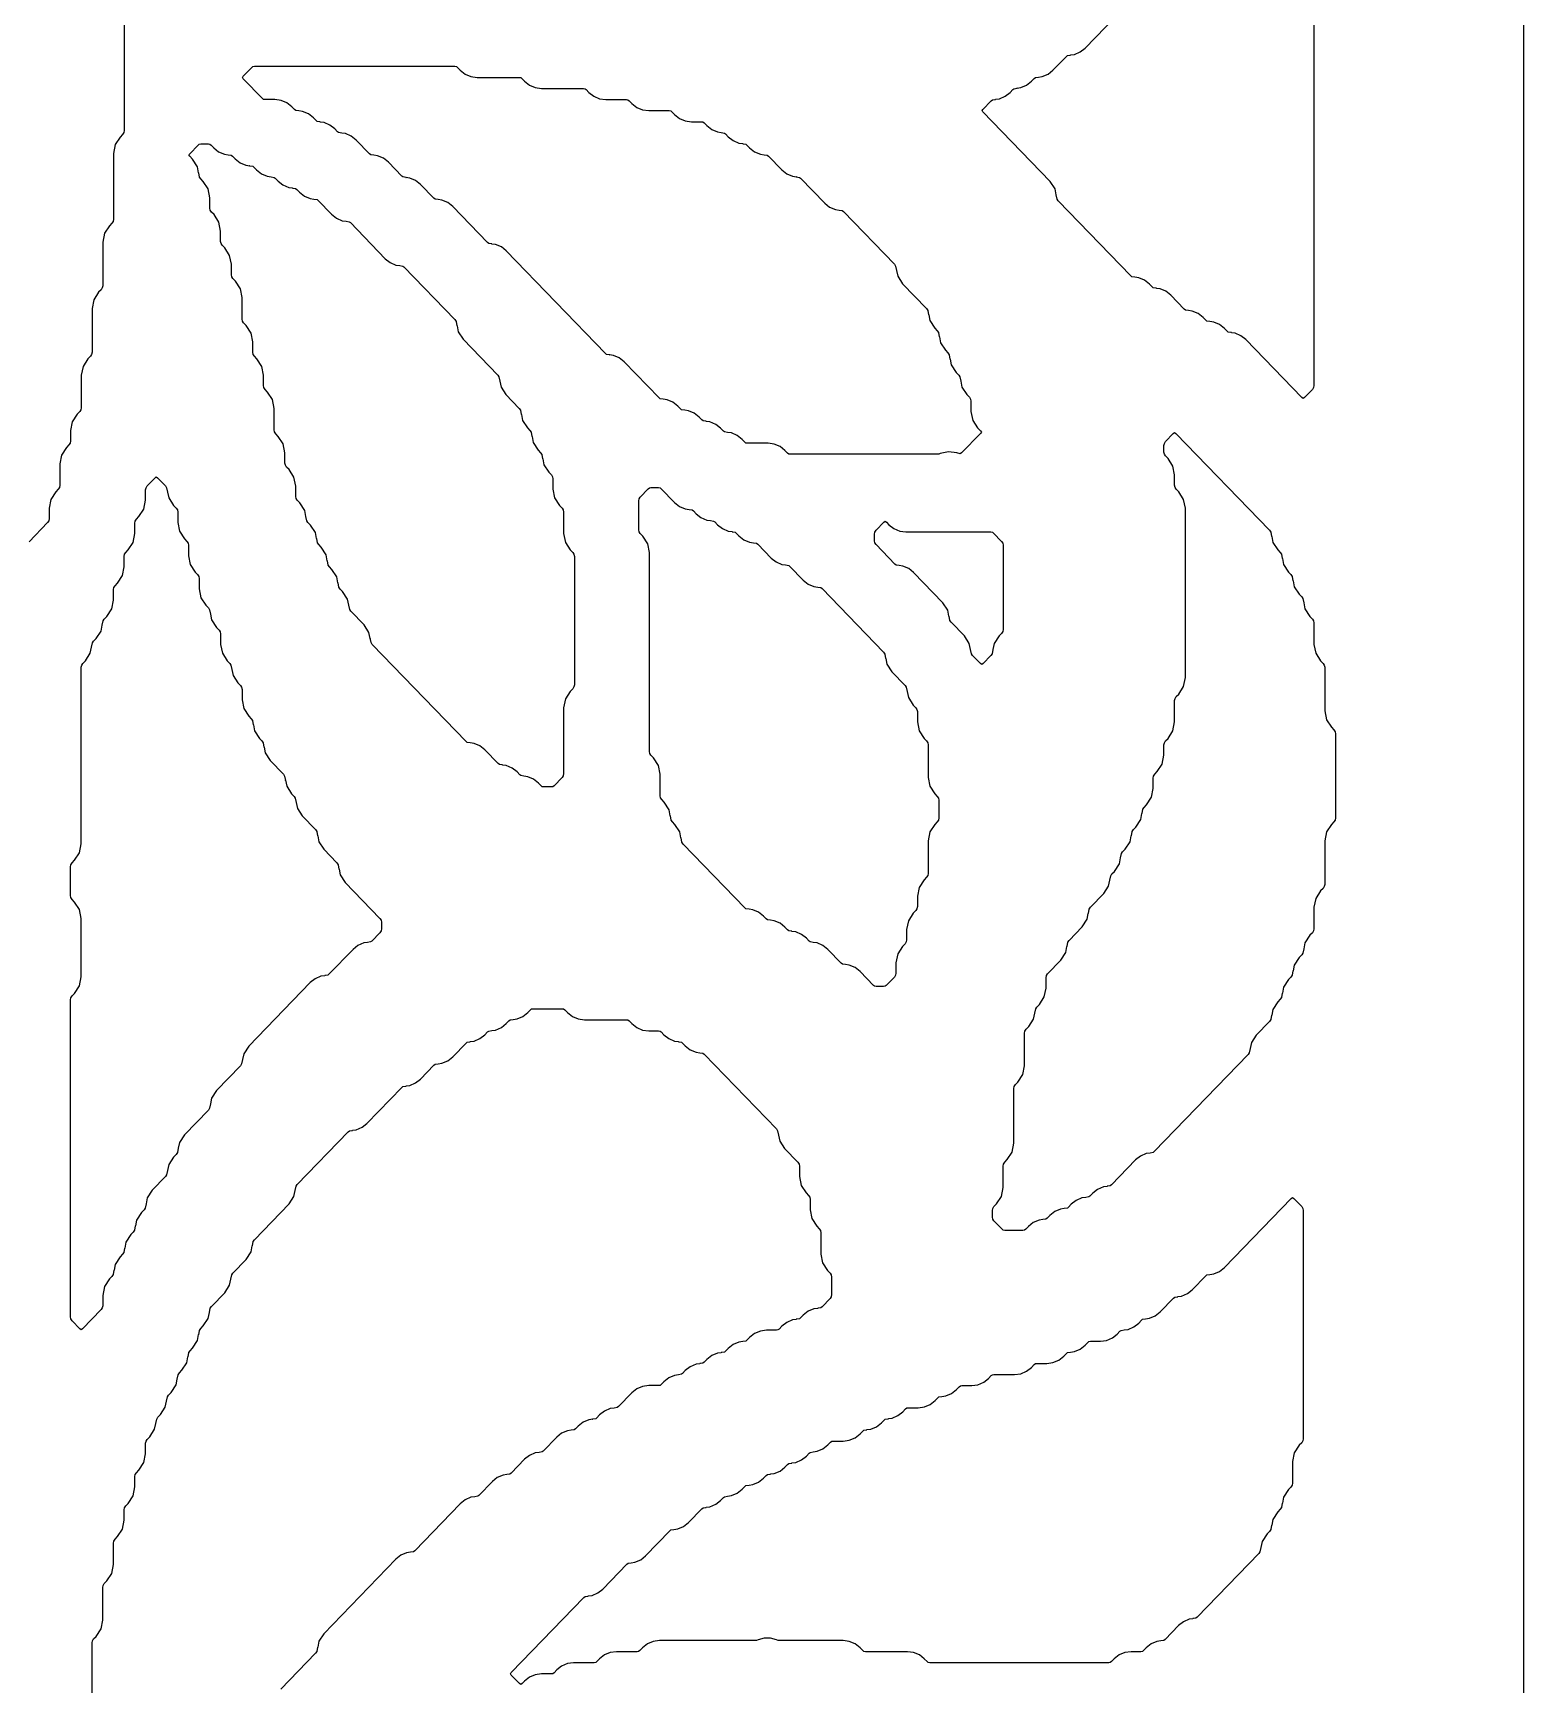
# Model space of a CAD drawing. Header units: millimetres. Extents: x 10 to 410, y 18 to 283.
# Drawn here: x 179.63 to 211.27, y 51.53 to 86.59 of the extents above; entities that cross this region are included whole.
import ezdxf

# ---------------------------------------------------------------- set-up
doc = ezdxf.new("R2010")
doc.units = ezdxf.units.MM
doc.layers.add('CUT', color=1, linetype='Continuous')

msp = doc.modelspace()

# ---------------------------------------------------------------- linework, layer by layer
at = {"layer": 'CUT'}
for points in [[(190.134, 21), (198.134, 21), (198.134, 24), (211.2679, 24), (211.2679, 144), (198.134, 144), (198.134, 147), (190.134, 147), (190.134, 144), (169.134, 144), (169.134, 147), (161.134, 147), (161.134, 144), (148, 144), (148, 24), (161.134, 24), (161.134, 21), (169.134, 21), (169.134, 24), (190.134, 24)], [(184.2732, 85.8583), (184.2983, 85.8781), (184.33, 85.8824), (188.5844, 85.8824), (188.6161, 85.8781), (188.6411, 85.8583), (188.6979, 85.7996), (188.8025, 85.7169), (188.9253, 85.6648), (189.0574, 85.6471), (189.949, 85.6471), (189.9807, 85.6428), (190.0058, 85.623), (190.0625, 85.5643), (190.1672, 85.4816), (190.2899, 85.4295), (190.422, 85.4118), (191.3137, 85.4118), (191.3453, 85.4075), (191.3704, 85.3877), (191.4272, 85.329), (191.5318, 85.2463), (191.6545, 85.1942), (191.7867, 85.1765), (192.2234, 85.1765), (192.2551, 85.1722), (192.2802, 85.1524), (192.3369, 85.0937), (192.4416, 85.011), (192.5643, 84.959), (192.6964, 84.9412), (193.1332, 84.9412), (193.1649, 84.9369), (193.1899, 84.9171), (193.2467, 84.8584), (193.3513, 84.7757), (193.4741, 84.7237), (193.6062, 84.7059), (193.8155, 84.7059), (193.8472, 84.7016), (193.8723, 84.6818), (193.929, 84.6231), (194.0336, 84.5404), (194.1564, 84.4884), (194.2375, 84.4774), (194.2372, 84.4751), (194.3021, 84.4663), (194.3271, 84.4465), (194.3839, 84.3878), (194.4885, 84.3051), (194.6113, 84.2531), (194.6924, 84.2422), (194.6921, 84.2398), (194.7569, 84.231), (194.782, 84.2112), (194.8388, 84.1525), (194.9434, 84.0698), (195.0661, 84.0178), (195.1473, 84.0069), (195.147, 84.0045), (195.2118, 83.9957), (195.2369, 83.9759), (195.5211, 83.6819), (195.6257, 83.5993), (195.7485, 83.5472), (195.8296, 83.5363), (195.8293, 83.5339), (195.8941, 83.5252), (195.9192, 83.5053), (196.4309, 82.976), (196.5355, 82.8934), (196.6582, 82.8413), (196.7394, 82.8304), (196.739, 82.828), (196.8039, 82.8193), (196.829, 82.7995), (197.9094, 81.6817), (197.9342, 81.6435), (197.9521, 81.5516), (197.9549, 81.5521), (197.9794, 81.4265), (198.0834, 81.2664), (198.5917, 80.7405), (198.6165, 80.7024), (198.6344, 80.6104), (198.6372, 80.611), (198.6617, 80.4853), (198.7657, 80.3252), (198.8192, 80.2699), (198.844, 80.2318), (198.8619, 80.1398), (198.8647, 80.1404), (198.8891, 80.0147), (198.9932, 79.8547), (199.0466, 79.7993), (199.0714, 79.7612), (199.0893, 79.6692), (199.0921, 79.6698), (199.1166, 79.5442), (199.2206, 79.3841), (199.2741, 79.3288), (199.2989, 79.2906), (199.3167, 79.1987), (199.3196, 79.1992), (199.344, 79.0736), (199.448, 78.9135), (199.5015, 78.8582), (199.5263, 78.82), (199.535, 78.7754), (199.535, 78.5551), (199.5714, 78.3677), (199.6755, 78.2076), (199.7357, 78.1453), (199.7552, 78.1176), (199.7357, 78.09), (199.3355, 77.676), (199.3064, 77.6542), (199.2342, 77.6782), (199.0564, 77.7033), (198.8812, 77.664), (198.8515, 77.6514), (198.8192, 77.6471), (195.702, 77.6471), (195.6703, 77.6513), (195.6452, 77.6711), (195.5885, 77.7299), (195.4839, 77.8125), (195.3611, 77.8646), (195.229, 77.8824), (194.7922, 77.8824), (194.7606, 77.8866), (194.7355, 77.9064), (194.6787, 77.9651), (194.5741, 78.0478), (194.4513, 78.0999), (194.3702, 78.1108), (194.3705, 78.1132), (194.3057, 78.1219), (194.2806, 78.1417), (194.2238, 78.2004), (194.1192, 78.2831), (193.9965, 78.3352), (193.9153, 78.3461), (193.9156, 78.3485), (193.8508, 78.3572), (193.8257, 78.377), (193.7689, 78.4357), (193.6643, 78.5184), (193.5416, 78.5705), (193.4604, 78.5814), (193.4608, 78.5838), (193.3959, 78.5925), (193.3708, 78.6123), (193.3141, 78.671), (193.2094, 78.7537), (193.0867, 78.8058), (193.0056, 78.8167), (193.0059, 78.8191), (192.941, 78.8278), (192.916, 78.8476), (192.1769, 79.6122), (192.0722, 79.6949), (191.9495, 79.7469), (191.8684, 79.7578), (191.8687, 79.7602), (191.8038, 79.769), (191.7788, 79.7888), (189.675, 81.9651), (189.5704, 82.0478), (189.4477, 82.0999), (189.3665, 82.1108), (189.3668, 82.1132), (189.302, 82.1219), (189.2769, 82.1417), (188.5378, 82.9063), (188.4332, 82.989), (188.3105, 83.041), (188.2293, 83.052), (188.2296, 83.0544), (188.1648, 83.0631), (188.1397, 83.0829), (187.8555, 83.3769), (187.7509, 83.4596), (187.6281, 83.5116), (187.547, 83.5226), (187.5473, 83.5249), (187.4825, 83.5337), (187.4574, 83.5535), (187.1732, 83.8475), (187.0686, 83.9302), (186.9458, 83.9822), (186.8647, 83.9931), (186.865, 83.9955), (186.8001, 84.0043), (186.7751, 84.0241), (186.4909, 84.3181), (186.3862, 84.4007), (186.2635, 84.4528), (186.1824, 84.4637), (186.1827, 84.4661), (186.1178, 84.4748), (186.0927, 84.4947), (186.036, 84.5534), (185.9314, 84.636), (185.8086, 84.6881), (185.7275, 84.699), (185.7278, 84.7014), (185.6629, 84.7101), (185.6379, 84.73), (185.5811, 84.7887), (185.4765, 84.8713), (185.3537, 84.9234), (185.2726, 84.9343), (185.2729, 84.9367), (185.2081, 84.9454), (185.183, 84.9653), (185.1262, 85.024), (185.0216, 85.1066), (184.8989, 85.1587), (184.7667, 85.1765), (184.5574, 85.1765), (184.5257, 85.1807), (184.5007, 85.2005), (184.0958, 85.6194), (184.0763, 85.6471), (184.0958, 85.6747)], [(183.136, 84.2112), (183.1611, 84.231), (183.1928, 84.2353), (183.3533, 84.2353), (183.3849, 84.231), (183.41, 84.2112), (183.4668, 84.1525), (183.5714, 84.0698), (183.6941, 84.0178), (183.7753, 84.0069), (183.775, 84.0045), (183.8398, 83.9957), (183.8649, 83.9759), (183.9216, 83.9172), (184.0263, 83.8345), (184.149, 83.7825), (184.2302, 83.7716), (184.2298, 83.7692), (184.2947, 83.7604), (184.3198, 83.7406), (184.3765, 83.6819), (184.4811, 83.5993), (184.6039, 83.5472), (184.685, 83.5363), (184.6847, 83.5339), (184.7496, 83.5252), (184.7746, 83.5053), (184.8314, 83.4466), (184.936, 83.364), (185.0588, 83.3119), (185.1399, 83.301), (185.1396, 83.2986), (185.2044, 83.2899), (185.2295, 83.27), (185.2863, 83.2113), (185.3909, 83.1287), (185.5137, 83.0766), (185.5948, 83.0657), (185.5945, 83.0633), (185.6593, 83.0546), (185.6844, 83.0347), (185.9686, 82.7407), (186.0732, 82.6581), (186.196, 82.606), (186.2771, 82.5951), (186.2768, 82.5927), (186.3417, 82.584), (186.3667, 82.5642), (187.1058, 81.7996), (187.2104, 81.7169), (187.3332, 81.6648), (187.4143, 81.6539), (187.414, 81.6515), (187.4789, 81.6428), (187.5039, 81.623), (188.5844, 80.5052), (188.6092, 80.4671), (188.6271, 80.3751), (188.6299, 80.3757), (188.6543, 80.25), (188.7584, 80.0899), (189.4941, 79.3288), (189.5189, 79.2906), (189.5368, 79.1987), (189.5396, 79.1992), (189.5641, 79.0736), (189.6681, 78.9135), (189.949, 78.6229), (189.9738, 78.5847), (189.9917, 78.4928), (189.9945, 78.4933), (190.019, 78.3677), (190.123, 78.2076), (190.1765, 78.1523), (190.2013, 78.1141), (190.2191, 78.0222), (190.222, 78.0227), (190.2464, 77.8971), (190.3504, 77.737), (190.4039, 77.6817), (190.4287, 77.6435), (190.4466, 77.5516), (190.4494, 77.5521), (190.4738, 77.4265), (190.5779, 77.2664), (190.6313, 77.2111), (190.6561, 77.173), (190.6648, 77.1283), (190.6648, 76.908), (190.7013, 76.7206), (190.8053, 76.5605), (190.8588, 76.5052), (190.8836, 76.4671), (190.8923, 76.4224), (190.8923, 75.9669), (190.9287, 75.7794), (191.0328, 75.6194), (191.0862, 75.564), (191.111, 75.5259), (191.1197, 75.4812), (191.1197, 72.7541), (191.111, 72.7094), (191.0862, 72.6712), (191.0328, 72.6159), (190.9287, 72.4558), (190.8923, 72.2684), (190.8923, 70.8717), (190.8836, 70.827), (190.8588, 70.7889), (190.6881, 70.6123), (190.663, 70.5925), (190.6313, 70.5882), (190.4709, 70.5882), (190.4392, 70.5925), (190.4141, 70.6123), (190.3573, 70.671), (190.2527, 70.7537), (190.13, 70.8058), (190.0488, 70.8167), (190.0492, 70.8191), (189.9843, 70.8278), (189.9592, 70.8476), (189.9025, 70.9063), (189.7978, 70.989), (189.6751, 71.041), (189.594, 71.052), (189.5943, 71.0544), (189.5294, 71.0631), (189.5043, 71.0829), (189.2201, 71.3769), (189.1155, 71.4596), (188.9928, 71.5116), (188.9116, 71.5226), (188.912, 71.5249), (188.8471, 71.5337), (188.822, 71.5535), (186.8318, 73.6124), (186.807, 73.6506), (186.7891, 73.7425), (186.7863, 73.742), (186.7619, 73.8676), (186.6578, 74.0277), (186.3769, 74.3183), (186.3521, 74.3565), (186.3343, 74.4484), (186.3314, 74.4479), (186.307, 74.5735), (186.203, 74.7336), (186.1495, 74.7889), (186.1247, 74.827), (186.1068, 74.919), (186.104, 74.9184), (186.0796, 75.0441), (185.9755, 75.2042), (185.9221, 75.2595), (185.8973, 75.2976), (185.8794, 75.3896), (185.8766, 75.389), (185.8521, 75.5147), (185.7481, 75.6748), (185.6946, 75.7301), (185.6698, 75.7682), (185.6519, 75.8602), (185.6491, 75.8596), (185.6247, 75.9853), (185.5206, 76.1453), (185.4672, 76.2007), (185.4424, 76.2388), (185.4245, 76.3308), (185.4217, 76.3302), (185.3972, 76.4558), (185.2932, 76.6159), (185.2397, 76.6712), (185.2149, 76.7094), (185.2063, 76.7541), (185.2063, 76.9743), (185.1698, 77.1617), (185.0658, 77.3218), (185.0123, 77.3771), (184.9875, 77.4153), (184.9788, 77.4599), (184.9788, 77.6802), (184.9424, 77.8676), (184.8383, 78.0277), (184.7849, 78.083), (184.7601, 78.1212), (184.7514, 78.1658), (184.7514, 78.6214), (184.7149, 78.8088), (184.6109, 78.9689), (184.5574, 79.0242), (184.5326, 79.0623), (184.5239, 79.107), (184.5239, 79.3273), (184.4875, 79.5147), (184.3834, 79.6748), (184.33, 79.7301), (184.3052, 79.7682), (184.2965, 79.8129), (184.2965, 80.0331), (184.26, 80.2206), (184.156, 80.3806), (184.1025, 80.436), (184.0777, 80.4741), (184.0691, 80.5188), (184.0691, 80.9743), (184.0326, 81.1617), (183.9286, 81.3218), (183.8751, 81.3771), (183.8503, 81.4153), (183.8416, 81.4599), (183.8416, 81.6802), (183.8052, 81.8676), (183.7011, 82.0277), (183.6477, 82.083), (183.6229, 82.1212), (183.6142, 82.1658), (183.6142, 82.3861), (183.5777, 82.5735), (183.4737, 82.7336), (183.4202, 82.7889), (183.3954, 82.827), (183.3867, 82.8717), (183.3867, 83.092), (183.3503, 83.2794), (183.2462, 83.4395), (183.1928, 83.4948), (183.168, 83.5329), (183.1501, 83.6249), (183.1473, 83.6243), (183.1228, 83.75), (183.0188, 83.9101), (182.9586, 83.9723), (182.9391, 84), (182.9586, 84.0277)], [(200.0233, 61.3771), (199.9986, 61.4153), (199.9899, 61.4599), (199.9899, 61.5989), (199.9986, 61.6435), (200.0233, 61.6817), (200.0768, 61.737), (200.1809, 61.8971), (200.2173, 62.0845), (200.2173, 62.5401), (200.226, 62.5847), (200.2508, 62.6229), (200.3042, 62.6782), (200.4083, 62.8383), (200.4447, 63.0257), (200.4447, 64.1871), (200.4534, 64.2318), (200.4782, 64.2699), (200.5317, 64.3252), (200.6357, 64.4853), (200.6722, 64.6727), (200.6722, 65.3636), (200.6809, 65.4083), (200.7057, 65.4464), (200.7591, 65.5017), (200.8632, 65.6618), (200.8876, 65.7874), (200.8904, 65.7869), (200.9083, 65.8788), (200.9331, 65.917), (200.9866, 65.9723), (201.0906, 66.1324), (201.1271, 66.3198), (201.1271, 66.5401), (201.1358, 66.5847), (201.1605, 66.6229), (201.4414, 66.9135), (201.5455, 67.0736), (201.5699, 67.1992), (201.5727, 67.1987), (201.5906, 67.2906), (201.6154, 67.3288), (201.8963, 67.6194), (202.0004, 67.7794), (202.0248, 67.9051), (202.0276, 67.9045), (202.0455, 67.9965), (202.0703, 68.0346), (202.3512, 68.3252), (202.4553, 68.4853), (202.4797, 68.611), (202.4825, 68.6104), (202.5004, 68.7024), (202.5252, 68.7405), (202.5786, 68.7958), (202.6827, 68.9559), (202.7071, 69.0816), (202.7099, 69.081), (202.7278, 69.173), (202.7526, 69.2111), (202.8061, 69.2664), (202.9101, 69.4265), (202.9346, 69.5521), (202.9374, 69.5516), (202.9553, 69.6435), (202.9801, 69.6817), (203.0335, 69.737), (203.1376, 69.8971), (203.162, 70.0227), (203.1648, 70.0222), (203.1827, 70.1141), (203.2075, 70.1523), (203.261, 70.2076), (203.365, 70.3677), (203.4015, 70.5551), (203.4015, 70.7754), (203.4102, 70.82), (203.4349, 70.8582), (203.4884, 70.9135), (203.5925, 71.0736), (203.6289, 71.261), (203.6289, 71.4812), (203.6376, 71.5259), (203.6624, 71.564), (203.7158, 71.6194), (203.8199, 71.7794), (203.8563, 71.9669), (203.8563, 72.4224), (203.865, 72.4671), (203.8898, 72.5052), (203.9433, 72.5605), (204.0473, 72.7206), (204.0838, 72.908), (204.0838, 76.5037), (204.0473, 76.6911), (203.9433, 76.8512), (203.8898, 76.9065), (203.865, 76.9447), (203.8563, 76.9894), (203.8563, 77.2096), (203.8199, 77.397), (203.7158, 77.5571), (203.6624, 77.6124), (203.6376, 77.6506), (203.6289, 77.6952), (203.6289, 77.8342), (203.6376, 77.8788), (203.6624, 77.917), (203.8284, 78.0887), (203.8563, 78.1096), (203.8843, 78.0887), (205.8698, 76.0346), (205.8946, 75.9965), (205.9125, 75.9045), (205.9153, 75.9051), (205.9398, 75.7794), (206.0438, 75.6194), (206.0973, 75.564), (206.1221, 75.5259), (206.1399, 75.4339), (206.1428, 75.4345), (206.1672, 75.3089), (206.2712, 75.1488), (206.3247, 75.0935), (206.3495, 75.0553), (206.3674, 74.9634), (206.3702, 74.9639), (206.3946, 74.8383), (206.4987, 74.6782), (206.5521, 74.6229), (206.5769, 74.5847), (206.5948, 74.4928), (206.5976, 74.4933), (206.6221, 74.3677), (206.7261, 74.2076), (206.7796, 74.1523), (206.8044, 74.1141), (206.8131, 74.0695), (206.8131, 73.6139), (206.8495, 73.4265), (206.9536, 73.2664), (207.007, 73.2111), (207.0318, 73.173), (207.0405, 73.1283), (207.0405, 72.2022), (207.077, 72.0147), (207.181, 71.8547), (207.2345, 71.7993), (207.2593, 71.7612), (207.2679, 71.7165), (207.2679, 69.9305), (207.2593, 69.8859), (207.2345, 69.8477), (207.181, 69.7924), (207.077, 69.6323), (207.0405, 69.4449), (207.0405, 68.5188), (207.0318, 68.4741), (207.007, 68.436), (206.9536, 68.3806), (206.8495, 68.2206), (206.8131, 68.0331), (206.8131, 67.5776), (206.8044, 67.5329), (206.7796, 67.4948), (206.7261, 67.4395), (206.6221, 67.2794), (206.5976, 67.1537), (206.5948, 67.1543), (206.5769, 67.0623), (206.5521, 67.0242), (206.4987, 66.9689), (206.3946, 66.8088), (206.3702, 66.6832), (206.3674, 66.6837), (206.3495, 66.5917), (206.3247, 66.5536), (206.2712, 66.4983), (206.1672, 66.3382), (206.1428, 66.2126), (206.1399, 66.2131), (206.1221, 66.1212), (206.0973, 66.083), (206.0438, 66.0277), (205.9398, 65.8676), (205.9153, 65.742), (205.9125, 65.7425), (205.8946, 65.6506), (205.8698, 65.6124), (205.5889, 65.3218), (205.4849, 65.1617), (205.4604, 65.0361), (205.4576, 65.0366), (205.4397, 64.9447), (205.4149, 64.9065), (203.4247, 62.8476), (203.3997, 62.8278), (203.3348, 62.8191), (203.3351, 62.8167), (203.254, 62.8058), (203.1312, 62.7537), (203.0266, 62.671), (202.515, 62.1417), (202.4899, 62.1219), (202.425, 62.1132), (202.4254, 62.1108), (202.3442, 62.0999), (202.2215, 62.0478), (202.1169, 61.9651), (202.0601, 61.9064), (202.035, 61.8866), (201.9702, 61.8779), (201.9705, 61.8755), (201.8893, 61.8646), (201.7666, 61.8125), (201.662, 61.7299), (201.6052, 61.6711), (201.5801, 61.6513), (201.5153, 61.6426), (201.5156, 61.6402), (201.4345, 61.6293), (201.3117, 61.5772), (201.2071, 61.4946), (201.1503, 61.4358), (201.1253, 61.416), (201.0604, 61.4073), (201.0607, 61.4049), (200.9796, 61.394), (200.8568, 61.3419), (200.7522, 61.2593), (200.6955, 61.2005), (200.6704, 61.1807), (200.6387, 61.1765), (200.2508, 61.1765), (200.2191, 61.1807), (200.194, 61.2005)], [(180.4635, 59.2595), (180.4387, 59.2976), (180.43, 59.3423), (180.43, 66.0695), (180.4387, 66.1141), (180.4635, 66.1523), (180.517, 66.2076), (180.621, 66.3677), (180.6575, 66.5551), (180.6575, 67.7978), (180.621, 67.9853), (180.517, 68.1453), (180.4635, 68.2007), (180.4387, 68.2388), (180.43, 68.2835), (180.43, 68.893), (180.4387, 68.9377), (180.4635, 68.9758), (180.517, 69.0311), (180.621, 69.1912), (180.6575, 69.3786), (180.6575, 73.1283), (180.6661, 73.173), (180.6909, 73.2111), (180.7444, 73.2664), (180.8484, 73.4265), (180.8729, 73.5521), (180.8757, 73.5516), (180.8936, 73.6435), (180.9184, 73.6817), (180.9718, 73.737), (181.0759, 73.8971), (181.1003, 74.0227), (181.1031, 74.0222), (181.121, 74.1141), (181.1458, 74.1523), (181.1993, 74.2076), (181.3033, 74.3677), (181.3398, 74.5551), (181.3398, 74.7754), (181.3485, 74.82), (181.3733, 74.8582), (181.4267, 74.9135), (181.5308, 75.0736), (181.5672, 75.261), (181.5672, 75.4812), (181.5759, 75.5259), (181.6007, 75.564), (181.6542, 75.6194), (181.7582, 75.7794), (181.7947, 75.9669), (181.7947, 76.1871), (181.8033, 76.2318), (181.8281, 76.2699), (181.8816, 76.3252), (181.9856, 76.4853), (182.0221, 76.6727), (182.0221, 76.893), (182.0308, 76.9377), (182.0556, 76.9758), (182.2216, 77.1476), (182.2495, 77.1685), (182.2775, 77.1476), (182.4435, 76.9758), (182.4683, 76.9377), (182.4862, 76.8457), (182.489, 76.8463), (182.5134, 76.7206), (182.6175, 76.5605), (182.6709, 76.5052), (182.6957, 76.4671), (182.7044, 76.4224), (182.7044, 76.2022), (182.7409, 76.0147), (182.8449, 75.8547), (182.8984, 75.7993), (182.9232, 75.7612), (182.9319, 75.7165), (182.9319, 75.4963), (182.9683, 75.3089), (183.0724, 75.1488), (183.1258, 75.0935), (183.1506, 75.0553), (183.1593, 75.0106), (183.1593, 74.7904), (183.1957, 74.603), (183.2998, 74.4429), (183.3533, 74.3876), (183.378, 74.3494), (183.3959, 74.2575), (183.3988, 74.258), (183.4232, 74.1324), (183.5272, 73.9723), (183.5807, 73.917), (183.6055, 73.8788), (183.6142, 73.8342), (183.6142, 73.6139), (183.6506, 73.4265), (183.7547, 73.2664), (183.8081, 73.2111), (183.8329, 73.173), (183.8508, 73.081), (183.8536, 73.0816), (183.8781, 72.9559), (183.9821, 72.7958), (184.0356, 72.7405), (184.0604, 72.7024), (184.0691, 72.6577), (184.0691, 72.4374), (184.1055, 72.25), (184.2096, 72.0899), (184.263, 72.0346), (184.2878, 71.9965), (184.3057, 71.9045), (184.3085, 71.9051), (184.333, 71.7794), (184.437, 71.6194), (184.4905, 71.564), (184.5153, 71.5259), (184.5331, 71.4339), (184.536, 71.4345), (184.5604, 71.3089), (184.6644, 71.1488), (184.9453, 70.8582), (184.9701, 70.82), (184.988, 70.7281), (184.9908, 70.7286), (185.0153, 70.603), (185.1193, 70.4429), (185.1728, 70.3876), (185.1976, 70.3494), (185.2155, 70.2575), (185.2183, 70.258), (185.2427, 70.1324), (185.3468, 69.9723), (185.6277, 69.6817), (185.6525, 69.6435), (185.6703, 69.5516), (185.6732, 69.5521), (185.6976, 69.4265), (185.8016, 69.2664), (186.0825, 68.9758), (186.1073, 68.9377), (186.1252, 68.8457), (186.128, 68.8463), (186.1525, 68.7206), (186.2565, 68.5605), (186.9923, 67.7993), (187.0171, 67.7612), (187.0258, 67.7165), (187.0258, 67.5776), (187.0171, 67.5329), (186.9923, 67.4948), (186.8216, 67.3182), (186.7965, 67.2984), (186.7317, 67.2897), (186.732, 67.2873), (186.6509, 67.2763), (186.5281, 67.2243), (186.4235, 67.1416), (185.9118, 66.6123), (185.8868, 66.5925), (185.8219, 66.5838), (185.8222, 66.5814), (185.7411, 66.5705), (185.6183, 66.5184), (185.5137, 66.4357), (184.2096, 65.0865), (184.1055, 64.9264), (184.0811, 64.8008), (184.0783, 64.8013), (184.0604, 64.7094), (184.0356, 64.6712), (183.5272, 64.1453), (183.4232, 63.9853), (183.3988, 63.8596), (183.3959, 63.8602), (183.378, 63.7682), (183.3533, 63.7301), (182.8449, 63.2042), (182.7409, 63.0441), (182.7164, 62.9184), (182.7136, 62.919), (182.6957, 62.827), (182.6709, 62.7889), (182.6175, 62.7336), (182.5134, 62.5735), (182.489, 62.4479), (182.4862, 62.4484), (182.4683, 62.3565), (182.4435, 62.3183), (182.1626, 62.0277), (182.0585, 61.8676), (182.0341, 61.742), (182.0313, 61.7425), (182.0134, 61.6506), (181.9886, 61.6124), (181.9352, 61.5571), (181.8311, 61.397), (181.8067, 61.2714), (181.8039, 61.2719), (181.786, 61.18), (181.7612, 61.1418), (181.7077, 61.0865), (181.6037, 60.9264), (181.5792, 60.8008), (181.5764, 60.8013), (181.5585, 60.7094), (181.5337, 60.6712), (181.4803, 60.6159), (181.3762, 60.4558), (181.3518, 60.3302), (181.349, 60.3308), (181.3311, 60.2388), (181.3063, 60.2007), (181.2528, 60.1453), (181.1488, 59.9853), (181.1123, 59.7978), (181.1123, 59.5776), (181.1036, 59.5329), (181.0789, 59.4948), (180.6854, 59.0877), (180.6575, 59.0668), (180.6295, 59.0877)], [(192.9057, 76.9412), (192.9374, 76.9369), (192.9625, 76.9171), (193.2467, 76.6231), (193.3513, 76.5404), (193.4741, 76.4884), (193.5552, 76.4774), (193.5549, 76.4751), (193.6197, 76.4663), (193.6448, 76.4465), (193.7016, 76.3878), (193.8062, 76.3051), (193.9289, 76.2531), (194.0101, 76.2422), (194.0098, 76.2398), (194.0746, 76.231), (194.0997, 76.2112), (194.1565, 76.1525), (194.2611, 76.0698), (194.3838, 76.0178), (194.465, 76.0069), (194.4646, 76.0045), (194.5295, 75.9957), (194.5546, 75.9759), (194.6113, 75.9172), (194.716, 75.8345), (194.8387, 75.7825), (194.9198, 75.7716), (194.9195, 75.7692), (194.9844, 75.7604), (195.0095, 75.7406), (195.2937, 75.4466), (195.3983, 75.364), (195.521, 75.3119), (195.6022, 75.301), (195.6018, 75.2986), (195.6667, 75.2899), (195.6918, 75.27), (195.976, 74.976), (196.0806, 74.8934), (196.2033, 74.8413), (196.2845, 74.8304), (196.2842, 74.828), (196.349, 74.8193), (196.3741, 74.7995), (197.682, 73.4464), (197.7068, 73.4083), (197.7247, 73.3163), (197.7275, 73.3168), (197.7519, 73.1912), (197.856, 73.0311), (198.1369, 72.7405), (198.1617, 72.7024), (198.1795, 72.6104), (198.1824, 72.611), (198.2068, 72.4853), (198.3108, 72.3252), (198.3643, 72.2699), (198.3891, 72.2318), (198.3978, 72.1871), (198.3978, 71.9669), (198.4342, 71.7794), (198.5383, 71.6194), (198.5917, 71.564), (198.6165, 71.5259), (198.6252, 71.4812), (198.6252, 70.7904), (198.6617, 70.603), (198.7657, 70.4429), (198.8192, 70.3876), (198.844, 70.3494), (198.8527, 70.3048), (198.8527, 69.9305), (198.844, 69.8859), (198.8192, 69.8477), (198.7657, 69.7924), (198.6617, 69.6323), (198.6252, 69.4449), (198.6252, 68.7541), (198.6165, 68.7094), (198.5917, 68.6712), (198.5383, 68.6159), (198.4342, 68.4558), (198.3978, 68.2684), (198.3978, 68.0482), (198.3891, 68.0035), (198.3643, 67.9654), (198.3108, 67.9101), (198.2068, 67.75), (198.1703, 67.5626), (198.1703, 67.3423), (198.1617, 67.2976), (198.1369, 67.2595), (198.0834, 67.2042), (197.9794, 67.0441), (197.9429, 66.8567), (197.9429, 66.6364), (197.9342, 66.5917), (197.9094, 66.5536), (197.7387, 66.377), (197.7137, 66.3572), (197.682, 66.3529), (197.5215, 66.3529), (197.4898, 66.3572), (197.4648, 66.377), (197.1806, 66.671), (197.0759, 66.7537), (196.9532, 66.8058), (196.872, 66.8167), (196.8724, 66.8191), (196.8075, 66.8278), (196.7824, 66.8476), (196.4982, 67.1416), (196.3936, 67.2243), (196.2709, 67.2763), (196.1897, 67.2873), (196.19, 67.2897), (196.1252, 67.2984), (196.1001, 67.3182), (196.0434, 67.3769), (195.9387, 67.4596), (195.816, 67.5116), (195.7348, 67.5226), (195.7352, 67.5249), (195.6703, 67.5337), (195.6452, 67.5535), (195.5885, 67.6122), (195.4839, 67.6949), (195.3611, 67.7469), (195.28, 67.7578), (195.2803, 67.7602), (195.2154, 67.769), (195.1904, 67.7888), (195.1336, 67.8475), (195.029, 67.9302), (194.9062, 67.9822), (194.8251, 67.9931), (194.8254, 67.9955), (194.7606, 68.0043), (194.7355, 68.0241), (193.4276, 69.3771), (193.4028, 69.4153), (193.3849, 69.5072), (193.3821, 69.5067), (193.3576, 69.6323), (193.2536, 69.7924), (193.2001, 69.8477), (193.1753, 69.8859), (193.1575, 69.9778), (193.1546, 69.9773), (193.1302, 70.1029), (193.0262, 70.263), (192.9727, 70.3183), (192.9479, 70.3565), (192.9392, 70.4011), (192.9392, 70.8567), (192.9028, 71.0441), (192.7987, 71.2042), (192.7453, 71.2595), (192.7205, 71.2976), (192.7118, 71.3423), (192.7118, 75.5626), (192.6753, 75.75), (192.5713, 75.9101), (192.5178, 75.9654), (192.493, 76.0035), (192.4843, 76.0482), (192.4843, 76.6577), (192.493, 76.7024), (192.5178, 76.7405), (192.6885, 76.9171), (192.7136, 76.9369), (192.7453, 76.9412)], [(197.7955, 76.1525), (197.9001, 76.0698), (198.0229, 76.0178), (198.155, 76), (199.9564, 76), (199.9881, 75.9957), (200.0131, 75.9759), (200.1838, 75.7993), (200.2086, 75.7612), (200.2173, 75.7165), (200.2173, 73.9305), (200.2086, 73.8859), (200.1838, 73.8477), (200.1304, 73.7924), (200.0263, 73.6323), (200.0019, 73.5067), (199.9991, 73.5072), (199.9812, 73.4153), (199.9564, 73.3771), (199.7904, 73.2054), (199.7624, 73.1845), (199.7345, 73.2054), (199.5685, 73.3771), (199.5437, 73.4153), (199.5258, 73.5072), (199.523, 73.5067), (199.4985, 73.6323), (199.3945, 73.7924), (199.1136, 74.083), (199.0888, 74.1212), (199.0709, 74.2131), (199.0681, 74.2126), (199.0437, 74.3382), (198.9396, 74.4983), (198.3178, 75.1416), (198.2131, 75.2243), (198.0904, 75.2763), (198.0092, 75.2873), (198.0096, 75.2897), (197.9447, 75.2984), (197.9196, 75.3182), (197.5215, 75.7301), (197.4967, 75.7682), (197.488, 75.8129), (197.488, 75.9518), (197.4967, 75.9965), (197.5215, 76.0346), (197.6875, 76.2064), (197.7155, 76.2273), (197.7434, 76.2064)], [(191.3239, 53.3877), (191.3489, 53.4075), (191.4138, 53.4162), (191.4135, 53.4186), (191.4946, 53.4295), (191.6174, 53.4816), (191.722, 53.5643), (192.2336, 54.0936), (192.2587, 54.1134), (192.3236, 54.1221), (192.3232, 54.1245), (192.4044, 54.1354), (192.5271, 54.1875), (192.6317, 54.2701), (193.1434, 54.7995), (193.1685, 54.8193), (193.2333, 54.828), (193.233, 54.8304), (193.3141, 54.8413), (193.4369, 54.8934), (193.5415, 54.976), (193.8257, 55.27), (193.8508, 55.2899), (193.9156, 55.2986), (193.9153, 55.301), (193.9965, 55.3119), (194.1192, 55.364), (194.2238, 55.4466), (194.2806, 55.5053), (194.3057, 55.5252), (194.3705, 55.5339), (194.3702, 55.5363), (194.4513, 55.5472), (194.5741, 55.5993), (194.6787, 55.6819), (194.7355, 55.7406), (194.7606, 55.7604), (194.8254, 55.7692), (194.8251, 55.7716), (194.9062, 55.7825), (195.029, 55.8345), (195.1336, 55.9172), (195.1904, 55.9759), (195.2154, 55.9957), (195.2803, 56.0045), (195.28, 56.0069), (195.3611, 56.0178), (195.4839, 56.0698), (195.5885, 56.1525), (195.6452, 56.2112), (195.6703, 56.231), (195.7352, 56.2398), (195.7348, 56.2422), (195.816, 56.2531), (195.9387, 56.3051), (196.0434, 56.3878), (196.1001, 56.4465), (196.1252, 56.4663), (196.19, 56.4751), (196.1897, 56.4774), (196.2709, 56.4884), (196.3936, 56.5404), (196.4982, 56.6231), (196.555, 56.6818), (196.5801, 56.7016), (196.6117, 56.7059), (196.821, 56.7059), (196.9532, 56.7237), (197.0759, 56.7757), (197.1806, 56.8584), (197.2373, 56.9171), (197.2624, 56.9369), (197.3272, 56.9456), (197.3269, 56.948), (197.4081, 56.959), (197.5308, 57.011), (197.6354, 57.0937), (197.6922, 57.1524), (197.7173, 57.1722), (197.7821, 57.1809), (197.7818, 57.1833), (197.8629, 57.1942), (197.9857, 57.2463), (198.0903, 57.329), (198.1471, 57.3877), (198.1722, 57.4075), (198.2038, 57.4118), (198.4131, 57.4118), (198.5453, 57.4295), (198.668, 57.4816), (198.7726, 57.5643), (198.8294, 57.623), (198.8545, 57.6428), (198.9193, 57.6515), (198.919, 57.6539), (199.0001, 57.6648), (199.1229, 57.7169), (199.2275, 57.7996), (199.2843, 57.8583), (199.3094, 57.8781), (199.341, 57.8824), (199.5503, 57.8824), (199.6825, 57.9001), (199.8052, 57.9522), (199.9098, 58.0349), (199.9666, 58.0936), (199.9917, 58.1134), (200.0233, 58.1176), (200.4601, 58.1176), (200.5922, 58.1354), (200.715, 58.1875), (200.8196, 58.2701), (200.8764, 58.3289), (200.9014, 58.3487), (200.9331, 58.3529), (201.1424, 58.3529), (201.2746, 58.3707), (201.3973, 58.4228), (201.5019, 58.5054), (201.5587, 58.5642), (201.5838, 58.584), (201.6486, 58.5927), (201.6483, 58.5951), (201.7294, 58.606), (201.8522, 58.6581), (201.9568, 58.7407), (202.0136, 58.7995), (202.0386, 58.8193), (202.0703, 58.8235), (202.2796, 58.8235), (202.4118, 58.8413), (202.5345, 58.8934), (202.6391, 58.976), (202.6959, 59.0347), (202.721, 59.0546), (202.7858, 59.0633), (202.7855, 59.0657), (202.8666, 59.0766), (202.9894, 59.1287), (203.094, 59.2113), (203.1508, 59.27), (203.1758, 59.2899), (203.2407, 59.2986), (203.2404, 59.301), (203.3215, 59.3119), (203.4443, 59.364), (203.5489, 59.4466), (203.8331, 59.7406), (203.8582, 59.7604), (203.923, 59.7692), (203.9227, 59.7716), (204.0038, 59.7825), (204.1266, 59.8345), (204.2312, 59.9172), (204.5154, 60.2112), (204.5405, 60.231), (204.6053, 60.2398), (204.605, 60.2422), (204.6862, 60.2531), (204.8089, 60.3051), (204.9135, 60.3878), (206.3302, 61.8534), (206.3582, 61.8743), (206.3861, 61.8534), (206.5521, 61.6817), (206.5769, 61.6435), (206.5856, 61.5989), (206.5856, 56.7541), (206.5769, 56.7094), (206.5521, 56.6712), (206.4987, 56.6159), (206.3946, 56.4558), (206.3582, 56.2684), (206.3582, 55.8129), (206.3495, 55.7682), (206.3247, 55.7301), (206.2712, 55.6748), (206.1672, 55.5147), (206.1428, 55.389), (206.1399, 55.3896), (206.1221, 55.2976), (206.0973, 55.2595), (206.0438, 55.2042), (205.9398, 55.0441), (205.9153, 54.9184), (205.9125, 54.919), (205.8946, 54.827), (205.8698, 54.7889), (205.8164, 54.7336), (205.7123, 54.5735), (205.6879, 54.4479), (205.6851, 54.4484), (205.6672, 54.3565), (205.6424, 54.3183), (204.3345, 52.9653), (204.3094, 52.9454), (204.2446, 52.9367), (204.2449, 52.9343), (204.1637, 52.9234), (204.041, 52.8713), (203.9364, 52.7887), (203.6522, 52.4947), (203.6271, 52.4748), (203.5622, 52.4661), (203.5626, 52.4637), (203.4814, 52.4528), (203.3587, 52.4007), (203.2541, 52.3181), (203.1973, 52.2594), (203.1722, 52.2396), (203.1405, 52.2353), (202.9312, 52.2353), (202.7991, 52.2175), (202.6764, 52.1655), (202.5717, 52.0828), (202.515, 52.0241), (202.4899, 52.0043), (202.4582, 52), (198.6587, 52), (198.627, 52.0043), (198.602, 52.0241), (198.5452, 52.0828), (198.4406, 52.1655), (198.3178, 52.2175), (198.1857, 52.2353), (197.2941, 52.2353), (197.2624, 52.2396), (197.2373, 52.2594), (197.1806, 52.3181), (197.0759, 52.4007), (196.9532, 52.4528), (196.821, 52.4706), (195.4745, 52.4706), (195.4423, 52.4749), (195.4089, 52.4891), (195.2803, 52.5243), (195.147, 52.5243), (195.0184, 52.4891), (194.985, 52.4749), (194.9527, 52.4706), (192.9239, 52.4706), (192.7917, 52.4528), (192.669, 52.4007), (192.5644, 52.3181), (192.5076, 52.2594), (192.4825, 52.2396), (192.4509, 52.2353), (192.0141, 52.2353), (191.882, 52.2175), (191.7592, 52.1655), (191.6546, 52.0828), (191.5979, 52.0241), (191.5728, 52.0043), (191.5411, 52), (191.1044, 52), (190.9722, 51.9822), (190.8495, 51.9302), (190.7449, 51.8475), (190.6881, 51.7888), (190.663, 51.769), (190.6313, 51.7647), (190.422, 51.7647), (190.2899, 51.7469), (190.1672, 51.6949), (190.0625, 51.6122), (190.0104, 51.5583), (189.9825, 51.5374), (189.9546, 51.5583), (189.7818, 51.737), (189.7623, 51.7647), (189.7818, 51.7924)]]:
    msp.add_lwpolyline(points, close=True, dxfattribs=at)
for points in [[(181.5672, 89.1283), (181.5672, 84.5188), (181.5585, 84.4741), (181.5337, 84.436), (181.4803, 84.3806), (181.3762, 84.2206), (181.3398, 84.0331), (181.3398, 82.6364), (181.3311, 82.5917), (181.3063, 82.5536), (181.2528, 82.4983), (181.1488, 82.3382), (181.1123, 82.1508), (181.1123, 81.2246), (181.1036, 81.18), (181.0789, 81.1418), (181.0254, 81.0865), (180.9213, 80.9264), (180.8849, 80.739), (180.8849, 79.8129), (180.8762, 79.7682), (180.8514, 79.7301), (180.798, 79.6748), (180.6939, 79.5147), (180.6575, 79.3273), (180.6575, 78.6364), (180.6488, 78.5917), (180.624, 78.5536), (180.5705, 78.4983), (180.4665, 78.3382), (180.43, 78.1508), (180.43, 77.9305), (180.4213, 77.8859), (180.3965, 77.8477), (180.3431, 77.7924), (180.239, 77.6323), (180.2026, 77.4449), (180.2026, 76.9894), (180.1939, 76.9447), (180.1691, 76.9065), (180.1156, 76.8512), (180.0116, 76.6911), (179.9751, 76.5037), (179.9751, 76.2835), (179.9664, 76.2388), (179.9417, 76.2007), (179.5482, 75.7936)], [(206.8131, 86.8567), (206.8131, 79.107), (206.8044, 79.0623), (206.7796, 79.0242), (206.6136, 78.8524), (206.5856, 78.8315), (206.5577, 78.8524), (205.3684, 80.0828), (205.2638, 80.1655), (205.141, 80.2175), (205.0599, 80.2284), (205.0602, 80.2308), (204.9954, 80.2396), (204.9703, 80.2594), (204.9135, 80.3181), (204.8089, 80.4007), (204.6862, 80.4528), (204.605, 80.4637), (204.6053, 80.4661), (204.5405, 80.4748), (204.5154, 80.4947), (204.4586, 80.5534), (204.354, 80.636), (204.2313, 80.6881), (204.1501, 80.699), (204.1505, 80.7014), (204.0856, 80.7101), (204.0605, 80.73), (203.7763, 81.024), (203.6717, 81.1066), (203.549, 81.1587), (203.4678, 81.1696), (203.4681, 81.172), (203.4033, 81.1807), (203.3782, 81.2005), (203.3214, 81.2593), (203.2168, 81.3419), (203.0941, 81.394), (203.0129, 81.4049), (203.0133, 81.4073), (202.9484, 81.416), (202.9233, 81.4358), (201.388, 83.0242), (201.3632, 83.0623), (201.3453, 83.1543), (201.3425, 83.1537), (201.3181, 83.2794), (201.214, 83.4395), (199.7892, 84.9135), (199.7696, 84.9412), (199.7892, 84.9689), (199.9666, 85.1524), (199.9917, 85.1722), (200.0565, 85.1809), (200.0562, 85.1833), (200.1373, 85.1942), (200.2601, 85.2463), (200.3647, 85.329), (200.4215, 85.3877), (200.4466, 85.4075), (200.5114, 85.4162), (200.5111, 85.4186), (200.5922, 85.4295), (200.715, 85.4816), (200.8196, 85.5643), (200.8764, 85.623), (200.9014, 85.6428), (200.9663, 85.6515), (200.966, 85.6539), (201.0471, 85.6648), (201.1699, 85.7169), (201.2745, 85.7996), (201.5587, 86.0936), (201.5838, 86.1134), (201.6486, 86.1221), (201.6483, 86.1245), (201.7294, 86.1354), (201.8522, 86.1875), (201.9568, 86.2701), (203.261, 87.6194)], [(180.8849, 51.261), (180.8849, 52.4224), (180.8936, 52.4671), (180.9184, 52.5052), (180.9718, 52.5605), (181.0759, 52.7206), (181.1123, 52.908), (181.1123, 53.5989), (181.121, 53.6435), (181.1458, 53.6817), (181.1993, 53.737), (181.3033, 53.8971), (181.3398, 54.0845), (181.3398, 54.5401), (181.3485, 54.5847), (181.3733, 54.6229), (181.4267, 54.6782), (181.5308, 54.8383), (181.5672, 55.0257), (181.5672, 55.2459), (181.5759, 55.2906), (181.6007, 55.3288), (181.6542, 55.3841), (181.7582, 55.5442), (181.7947, 55.7316), (181.7947, 55.9518), (181.8033, 55.9965), (181.8281, 56.0346), (181.8816, 56.0899), (181.9856, 56.25), (182.0221, 56.4374), (182.0221, 56.6577), (182.0308, 56.7024), (182.0556, 56.7405), (182.109, 56.7958), (182.2131, 56.9559), (182.2375, 57.0816), (182.2403, 57.081), (182.2582, 57.173), (182.283, 57.2111), (182.3365, 57.2664), (182.4405, 57.4265), (182.465, 57.5521), (182.4678, 57.5516), (182.4857, 57.6435), (182.5105, 57.6817), (182.5639, 57.737), (182.668, 57.8971), (182.6924, 58.0227), (182.6952, 58.0222), (182.7131, 58.1141), (182.7379, 58.1523), (182.7914, 58.2076), (182.8954, 58.3677), (182.9198, 58.4933), (182.9227, 58.4928), (182.9405, 58.5847), (182.9653, 58.6229), (183.0188, 58.6782), (183.1228, 58.8383), (183.1473, 58.9639), (183.1501, 58.9634), (183.168, 59.0553), (183.1928, 59.0935), (183.2462, 59.1488), (183.3503, 59.3089), (183.3747, 59.4345), (183.3775, 59.4339), (183.3954, 59.5259), (183.4202, 59.564), (183.7011, 59.8547), (183.8052, 60.0147), (183.8296, 60.1404), (183.8324, 60.1398), (183.8503, 60.2318), (183.8751, 60.2699), (184.156, 60.5605), (184.26, 60.7206), (184.2845, 60.8463), (184.2873, 60.8457), (184.3052, 60.9377), (184.33, 60.9758), (185.0658, 61.737), (185.1698, 61.8971), (185.1942, 62.0227), (185.1971, 62.0222), (185.2149, 62.1141), (185.2397, 62.1523), (186.3202, 63.27), (186.3453, 63.2899), (186.4101, 63.2986), (186.4098, 63.301), (186.4909, 63.3119), (186.6137, 63.364), (186.7183, 63.4466), (187.4574, 64.2112), (187.4825, 64.231), (187.5473, 64.2398), (187.547, 64.2422), (187.6281, 64.2531), (187.7509, 64.3051), (187.8555, 64.3878), (188.1397, 64.6818), (188.1648, 64.7016), (188.2296, 64.7103), (188.2293, 64.7127), (188.3105, 64.7237), (188.4332, 64.7757), (188.5378, 64.8584), (188.822, 65.1524), (188.8471, 65.1722), (188.912, 65.1809), (188.9116, 65.1833), (188.9928, 65.1942), (189.1155, 65.2463), (189.2201, 65.329), (189.2769, 65.3877), (189.302, 65.4075), (189.3668, 65.4162), (189.3665, 65.4186), (189.4477, 65.4295), (189.5704, 65.4816), (189.675, 65.5643), (189.7318, 65.623), (189.7569, 65.6428), (189.8217, 65.6515), (189.8214, 65.6539), (189.9025, 65.6648), (190.0253, 65.7169), (190.1299, 65.7996), (190.1867, 65.8583), (190.2117, 65.8781), (190.2434, 65.8824), (190.8588, 65.8824), (190.8905, 65.8781), (190.9155, 65.8583), (190.9723, 65.7996), (191.0769, 65.7169), (191.1997, 65.6648), (191.3318, 65.6471), (192.2234, 65.6471), (192.2551, 65.6428), (192.2802, 65.623), (192.3369, 65.5643), (192.4416, 65.4816), (192.5643, 65.4295), (192.6964, 65.4118), (192.9057, 65.4118), (192.9374, 65.4075), (192.9625, 65.3877), (193.0193, 65.329), (193.1239, 65.2463), (193.2466, 65.1942), (193.3278, 65.1833), (193.3274, 65.1809), (193.3923, 65.1722), (193.4174, 65.1524), (193.4741, 65.0937), (193.5788, 65.011), (193.7015, 64.959), (193.7826, 64.948), (193.7823, 64.9456), (193.8472, 64.9369), (193.8723, 64.9171), (195.4076, 63.3288), (195.4324, 63.2906), (195.4503, 63.1987), (195.4531, 63.1992), (195.4775, 63.0736), (195.5816, 62.9135), (195.8625, 62.6229), (195.8873, 62.5847), (195.8959, 62.5401), (195.8959, 62.3198), (195.9324, 62.1324), (196.0364, 61.9723), (196.0899, 61.917), (196.1147, 61.8788), (196.1234, 61.8342), (196.1234, 61.6139), (196.1598, 61.4265), (196.2639, 61.2664), (196.3173, 61.2111), (196.3421, 61.173), (196.3508, 61.1283), (196.3508, 60.6727), (196.3873, 60.4853), (196.4913, 60.3252), (196.5448, 60.2699), (196.5696, 60.2318), (196.5783, 60.1871), (196.5783, 59.8129), (196.5696, 59.7682), (196.5448, 59.7301), (196.3741, 59.5535), (196.349, 59.5337), (196.2842, 59.5249), (196.2845, 59.5226), (196.2033, 59.5116), (196.0806, 59.4596), (195.976, 59.3769), (195.9192, 59.3182), (195.8941, 59.2984), (195.8293, 59.2897), (195.8296, 59.2873), (195.7485, 59.2763), (195.6257, 59.2243), (195.5211, 59.1416), (195.4643, 59.0829), (195.4393, 59.0631), (195.4076, 59.0588), (195.1983, 59.0588), (195.0661, 59.041), (194.9434, 58.989), (194.8388, 58.9063), (194.782, 58.8476), (194.7569, 58.8278), (194.6921, 58.8191), (194.6924, 58.8167), (194.6113, 58.8058), (194.4885, 58.7537), (194.3839, 58.671), (194.3271, 58.6123), (194.3021, 58.5925), (194.2372, 58.5838), (194.2375, 58.5814), (194.1564, 58.5705), (194.0336, 58.5184), (193.929, 58.4357), (193.8723, 58.377), (193.8472, 58.3572), (193.7823, 58.3485), (193.7826, 58.3461), (193.7015, 58.3352), (193.5788, 58.2831), (193.4741, 58.2004), (193.4174, 58.1417), (193.3923, 58.1219), (193.3274, 58.1132), (193.3278, 58.1108), (193.2466, 58.0999), (193.1239, 58.0478), (193.0193, 57.9651), (192.9625, 57.9064), (192.9374, 57.8866), (192.9057, 57.8824), (192.6964, 57.8824), (192.5643, 57.8646), (192.4416, 57.8125), (192.3369, 57.7299), (192.0527, 57.4358), (192.0277, 57.416), (191.9628, 57.4073), (191.9631, 57.4049), (191.882, 57.394), (191.7592, 57.3419), (191.6546, 57.2593), (191.5979, 57.2005), (191.5728, 57.1807), (191.5079, 57.172), (191.5082, 57.1696), (191.4271, 57.1587), (191.3044, 57.1066), (191.1997, 57.024), (191.143, 56.9653), (191.1179, 56.9454), (191.053, 56.9367), (191.0534, 56.9343), (190.9722, 56.9234), (190.8495, 56.8713), (190.7449, 56.7887), (190.4607, 56.4947), (190.4356, 56.4748), (190.3707, 56.4661), (190.371, 56.4637), (190.2899, 56.4528), (190.1672, 56.4007), (190.0625, 56.3181), (189.7783, 56.0241), (189.7533, 56.0043), (189.6884, 55.9955), (189.6887, 55.9931), (189.6076, 55.9822), (189.4848, 55.9302), (189.3802, 55.8475), (189.096, 55.5535), (189.0709, 55.5337), (189.0061, 55.5249), (189.0064, 55.5226), (188.9253, 55.5116), (188.8025, 55.4596), (188.6979, 55.3769), (187.7314, 54.377), (187.7063, 54.3572), (187.6414, 54.3485), (187.6418, 54.3461), (187.5606, 54.3352), (187.4379, 54.2831), (187.3333, 54.2004), (185.8016, 52.6159), (185.6976, 52.4558), (185.6732, 52.3302), (185.6703, 52.3308), (185.6525, 52.2388), (185.6277, 52.2007), (184.8919, 51.4395)]]:
    msp.add_lwpolyline(points, dxfattribs=at)

doc.saveas('drawing.dxf')
